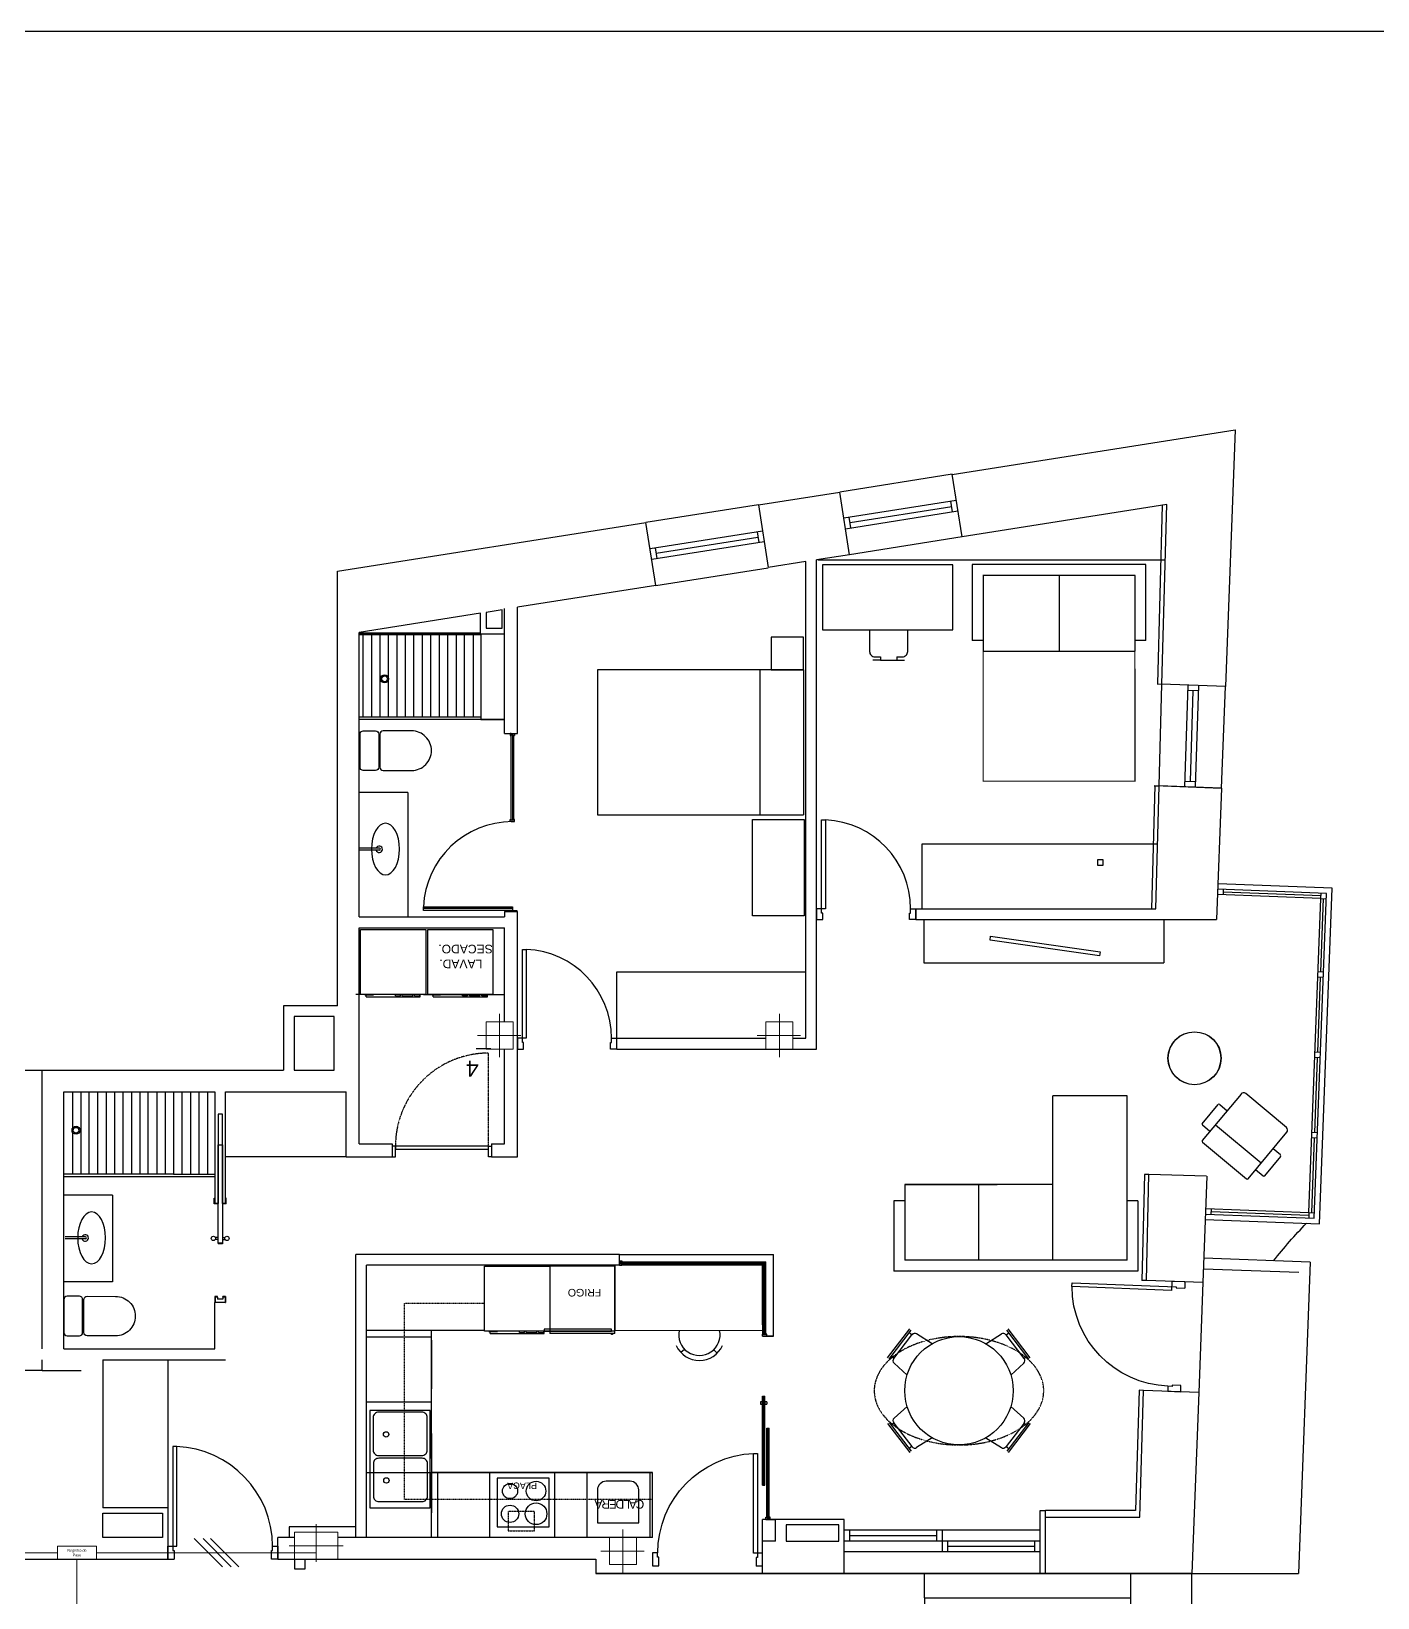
# Model space of a CAD drawing. Header units: millimetres. Extents: x 35844 to 119942, y 7566 to 131569.
# Drawn here: x 50369 to 62790, y 86484 to 100942 of the extents above; entities that cross this region are included whole.
import ezdxf

# ---------------------------------------------------------------- set-up
doc = ezdxf.new("R2010")
doc.units = ezdxf.units.MM
doc.linetypes.add('ACAD_ISO03W100', pattern=[30, 12, -18])
for name, color, linetype, lineweight in [('3. Rgst_Paso', 4, 'Continuous', 9), ('5. CaSe_TBA_Coaxial', 30, 'Continuous', 9), ('5. Re_Secundario_vivienda', 5, 'Continuous', 9), ('6. PROYECCIÓN', 251, 'Continuous', 9), ('ESTR REFORMADO', 1, 'Continuous', 18), ('MURO', 1, 'Continuous', 0), ('MURO MODIF', 1, 'Continuous', 0)]:
    doc.layers.add(name, color=color, linetype=linetype, lineweight=lineweight)
for name, color, linetype in [('5. CaSe_RTV', 94, 'Continuous'), ('5. CaSe_STDP', 6, 'Continuous'), ('Ascensor', 6, 'Continuous')]:
    doc.layers.add(name, color=color, linetype=linetype)
doc.styles.get("Standard").update_dxf_attribs({"font": 'arial.ttf', "height": 500})
doc.styles.add('texto 2', font='arial.ttf', dxfattribs={"height": 0.06})

# ---------------------------------------------------------------- blocks, each defined once
blk = doc.blocks.new('A$C0D012787')
blk.add_lwpolyline([(0.047, 0.08), (0.047, 0.9), (0.082, 0.9), (0.082, 0.08)], close=True)
for points in [[(0.047, 0.08), (0, 0.08), (0, -0.02), (0.057, -0.02), (0.057, 0.04), (0.047, 0.04), (0.047, 0.08)], [(0.868, 0.08), (0.915, 0.08), (0.915, -0.02), (0.858, -0.02), (0.858, 0.04), (0.868, 0.04), (0.868, 0.08)]]:
    blk.add_lwpolyline(points)
blk.add_arc((0.047, 0.08), 0.821, 0.0273, 87.4878)
blk = doc.blocks.new('p')
at = {"layer": 'ESTR REFORMADO', "color": 8}
for points in [[(0, -0.2), (0, 0.2)], [(-0.195, 0), (0.205, 0)]]:
    blk.add_lwpolyline(points, dxfattribs=at)
at = {"layer": 'MURO MODIF'}
blk.add_lwpolyline([(-0.125, -0.125), (-0.125, 0.125), (0.125, 0.125), (0.125, -0.125)], close=True, dxfattribs=at)
blk = doc.blocks.new('A$C6F746D9D')
at = {"linetype": 'ByBlock'}
for p, q in [((0.005, 1.049), (0.125, 1.049)), ((0.005, 1.049), (0.005, 0.991)), ((0.125, 1.049), (0.125, 0.966)), ((0.085, 0.991), (0.005, 0.991)), ((1.045, 1.001), (0.085, 1.001)), ((0.085, 1.001), (0.085, 0.991)), ((0.125, 0.966), (1.045, 0.966)), ((1.045, 0.966), (1.045, 1.001))]:
    blk.add_line(p, q, dxfattribs=at)
blk.add_lwpolyline([(0.086, 0.091), (0.086, 0.081), (0.126, 0.081), (0.126, 0.034), (0.006, 0.034), (0.006, 0.091)], close=True, dxfattribs=at)
blk.add_arc((0.124, 1.003), 0.921, 270.1171, 357.7518)
blk = doc.blocks.new('pilar pantalla')
at = {"layer": '6. PROYECCIÓN'}
for points in [[(0, 0.125), (0, -0.075), (0, -0.225)], [(-0.25, -0.025), (0.15, -0.025), (0.25, -0.025)]]:
    blk.add_lwpolyline(points, dxfattribs=at)
at = {"layer": 'ESTR REFORMADO'}
blk.add_lwpolyline([(-0.2, 0.1), (0.2, 0.1), (0.2, -0.15), (-0.2, -0.15)], close=True, dxfattribs=at)
blk = doc.blocks.new('lavad. i')
for p, q in [((-0.3, -0.65), (-0.3, -0.05)), ((-0.3, -0.05), (0.3, -0.05)), ((0.3, -0.05), (0.3, -0.65)), ((0.3, -0.65), (-0.3, -0.65)), ((-0.26, -0.652, 0), (-0.26, -0.65)), ((-0.26, -0.652, 0), (-0.182, -0.652, 0)), ((-0.25, -0.67, -0.318), (-0.25, -0.652, 0)), ((-0.25, -0.67), (0.25, -0.67)), ((-0.182, -0.652, 0), (-0.182, -0.65)), ((0.02, -0.662), (0.02, -0.65)), ((0.02, -0.662), (0.067, -0.662)), ((0.067, -0.662), (0.067, -0.65)), ((0.083, -0.662), (0.083, -0.65)), ((0.083, -0.662), (0.181, -0.662)), ((0.181, -0.662), (0.181, -0.65)), ((0.197, -0.662), (0.197, -0.65)), ((0.197, -0.662), (0.245, -0.662)), ((0.245, -0.662), (0.245, -0.65)), ((0.25, -0.67), (0.25, -0.65))]:
    blk.add_line(p, q)
blk = doc.blocks.new('frig. i')
for p, q in [((-0.345, -0.05), (0.255, -0.05)), ((-0.345, -0.67), (-0.345, -0.05)), ((0.255, -0.05), (0.255, -0.67)), ((-0.345, -0.65), (0.255, -0.65)), ((-0.345, -0.67), (0.255, -0.67)), ((-0.325, -0.67), (-0.325, -0.68)), ((-0.325, -0.68), (-0.315, -0.68)), ((-0.315, -0.68), (-0.315, -0.67))]:
    blk.add_line(p, q)
blk = doc.blocks.new('WC')
for points in [[(-0.214, -0.183), (-0.477, -0.183, -0.414214), (-0.659, 0), (-0.659, 0, -0.414214), (-0.477, 0.182), (-0.214, 0.182, -0.414214), (-0.184, 0.152), (-0.184, -0.153, -0.414214)], [(-0.143, -0.183), (-0.03, -0.183, 0.414214), (0, -0.153), (0, 0.152, 0.414214), (-0.03, 0.182), (-0.143, 0.182, 0.414214), (-0.173, 0.152), (-0.173, -0.153, 0.414214)]]:
    blk.add_lwpolyline(points, format="xyb", close=True)
blk = doc.blocks.new('inodoro')
at = {"rotation": 179.9999999999821}
blk.add_blockref('WC', (0, 0.1525), dxfattribs=at)

msp = doc.modelspace()

# ---------------------------------------------------------------- linework, layer by layer
for p, q in [((58864, 96853), (57827, 96689)), ((58955, 96276), (58864, 96853)), ((57918, 96111), (57827, 96689)), ((57865, 96450), (58901, 96613)), ((58868, 96507), (58852, 96606)), ((57076, 96571), (56039, 96408)), ((57076, 96571), (57167, 95992)), ((57880, 96351), (58917, 96515)), ((57930, 96359), (57914, 96457)), ((57922, 96408), (58860, 96556)), ((56130, 95828), (56039, 96408)), ((56077, 96167), (57114, 96331)), ((57064, 96323), (57080, 96224)), ((56092, 96068), (57129, 96232)), ((56142, 96076), (56126, 96175)), ((56134, 96126), (57072, 96274)), ((58955, 96276), (57918, 96111)), ((57513, 91648), (57513, 96047)), ((57613, 91548), (57613, 96063)), ((57624, 96064), (60830, 96064)), ((59050, 96020), (59050, 95320)), ((60650, 95320), (60650, 96020)), ((53193, 95363), (53193, 95960)), ((56130, 95828), (57167, 95991)), ((59150, 95920), (59150, 95220)), ((59850, 95920), (59850, 95220)), ((60550, 95920), (60550, 95220)), ((54514, 95380), (54514, 95571)), ((54733, 94461), (54733, 95613)), ((54853, 94461), (54853, 95625)), ((53193, 91947), (53193, 95363)), ((53393, 92768), (53393, 95393)), ((53393, 95390), (54516, 95390)), ((53393, 95380), (54514, 95380)), ((54516, 95370), (53393, 95370)), ((53431, 94610), (53431, 95370)), ((53509, 94610), (53509, 95370)), ((53587, 94610), (53587, 95370)), ((53665, 94610), (53665, 95370)), ((53743, 94610), (53743, 95370)), ((53821, 94610), (53821, 95370)), ((53898, 94610), (53898, 95370)), ((53976, 94610), (53976, 95370)), ((54054, 94610), (54054, 95370)), ((54132, 95370), (54132, 94610)), ((54210, 94610), (54210, 95370)), ((54288, 95370), (54288, 94610)), ((54366, 94610), (54366, 95370)), ((54449, 94610), (54449, 95370)), ((54514, 95380), (54733, 95380)), ((54516, 95382), (54516, 94590)), ((54733, 94461), (54733, 95380)), ((59150, 95320), (59050, 95320)), ((60650, 95320), (60550, 95320)), ((58202, 95138), (58132, 95138)), ((58202, 95168), (58202, 95138)), ((58202, 95138), (58354, 95138)), ((58354, 95168), (58354, 95138)), ((58354, 95138), (58424, 95138)), ((55593, 95049), (55593, 93711)), ((57493, 95049), (55593, 95049)), ((57093, 93711), (57093, 95049)), ((57493, 95049), (57493, 93711)), ((60795, 94917), (60770, 93976)), ((61386, 94895), (60795, 94917)), ((61010, 93967), (61040, 94908)), ((61139, 94854), (61039, 94858)), ((61062, 94016), (61089, 94856)), ((61110, 93964), (61140, 94905)), ((61349, 93956), (61385, 94895)), ((53635, 94610), (53393, 94610)), ((54516, 94610), (53393, 94610)), ((54733, 94590), (53393, 94590)), ((54516, 94590), (54733, 94590)), ((54733, 94461), (54853, 94461)), ((54797, 94461), (54787, 94461)), ((54787, 94461), (54787, 94441)), ((54787, 94441), (54797, 94441)), ((54797, 94461), (54817, 94461)), ((54817, 94446), (54797, 94446)), ((54797, 94446), (54797, 94441)), ((54797, 93662), (54797, 94446)), ((54807, 94446), (54807, 93662)), ((54817, 94461), (54827, 94461)), ((54817, 94441), (54817, 94446)), ((54817, 94441), (54827, 94441)), ((54817, 94441), (54817, 93662)), ((54827, 94461), (54827, 94441)), ((60734, 93979), (61350, 93956)), ((61350, 93956), (60770, 93976)), ((61112, 94014), (61012, 94017)), ((53843, 93916), (53393, 93916)), ((53843, 93916), (53843, 92768)), ((55593, 93711), (57493, 93711)), ((54787, 93647), (54787, 93667)), ((54787, 93667), (54797, 93667)), ((54787, 93667), (54797, 93667)), ((54797, 93647), (54787, 93647)), ((54797, 93662), (54797, 93667)), ((54817, 93662), (54797, 93662)), ((54797, 93647), (54817, 93647)), ((54827, 93667), (54817, 93667)), ((54817, 93667), (54817, 93662)), ((54827, 93667), (54817, 93667)), ((54817, 93647), (54827, 93647)), ((54827, 93647), (54827, 93667)), ((53580, 93403), (53393, 93403)), ((58586, 92843), (58586, 93443)), ((58586, 93443), (60760, 93443)), ((53580, 93383), (53393, 93383)), ((62266, 92937), (62268, 92987)), ((54807, 92844), (53987, 92844)), ((54733, 92818), (54853, 92818)), ((54733, 92818), (54733, 92768)), ((54807, 92827), (54807, 92818)), ((54807, 92827), (54847, 92827)), ((54847, 92827), (54847, 92818)), ((54853, 90553), (54853, 92818)), ((58529, 92843), (60744, 92843)), ((58529, 92743), (58529, 92843)), ((62266, 92937), (62316, 92935)), ((53393, 92768), (54733, 92768)), ((58529, 92743), (61304, 92743)), ((53393, 90673), (53393, 92668)), ((53393, 92668), (54733, 92668)), ((54733, 91798), (54733, 92668)), ((55769, 92261), (57513, 92261)), ((55769, 91648), (55769, 92261)), ((62290, 92259), (62240, 92261)), ((62288, 92209), (62238, 92211)), ((53964, 92051), (53364, 92051)), ((53987, 92051), (54587, 92051)), ((54587, 92051), (54737, 92051)), ((54608, 91549), (54472, 91549)), ((54733, 90673), (54733, 91548)), ((55769, 91648), (57145, 91648)), ((55769, 91548), (55769, 91648)), ((55769, 91548), (57613, 91548)), ((57395, 91648), (57513, 91648)), ((62262, 91517), (62212, 91519)), ((62260, 91467), (62210, 91469)), ((48244, 91353), (52694, 91353)), ((50469, 91253), (50469, 91353)), ((50669, 91153), (52061, 91153)), ((50747, 91153), (50747, 90393)), ((50825, 91153), (50825, 90393)), ((50899, 91153), (50899, 90393)), ((50980, 91153), (50980, 90393)), ((51058, 91153), (51058, 90393)), ((51136, 91153), (51136, 90393)), ((51214, 91153), (51214, 90393)), ((51292, 91153), (51292, 90393)), ((51370, 91153), (51370, 90393)), ((51448, 90393), (51448, 91153)), ((51526, 91153), (51526, 90393)), ((51603, 91153), (51603, 90393)), ((51603, 91153), (51603, 90393)), ((51681, 91153), (51681, 90393)), ((51681, 91153), (51681, 90393)), ((51759, 90393), (51759, 91153)), ((51837, 91153), (51837, 90393)), ((51915, 91153), (51915, 90393)), ((51993, 91153), (51993, 90393)), ((52061, 91153), (52061, 90123)), ((52161, 91153), (53273, 91153)), ((52161, 90123), (52161, 91153)), ((53273, 90553), (53273, 91153)), ((60478, 91116), (59794, 91116)), ((60478, 90298), (60478, 91116)), ((61530, 91133), (61171, 90703)), ((61948, 90823), (61572, 91137)), ((61171, 90859), (61318, 91036)), ((61332, 91037), (61402, 90979)), ((61242, 90787), (61173, 90845)), ((61293, 90849), (61716, 90497)), ((53699, 90673), (53699, 90553)), ((54614, 90673), (54614, 90553)), ((61173, 90689), (61580, 90349)), ((61594, 90351), (61952, 90781)), ((62232, 90725), (62182, 90727)), ((62234, 90775), (62184, 90777)), ((53273, 90553), (52161, 90553)), ((61748, 90379), (61895, 90556)), ((61894, 90570), (61824, 90627)), ((51681, 90393), (50669, 90393)), ((50669, 90373), (51701, 90373)), ((51681, 90393), (52061, 90393)), ((51701, 90373), (52061, 90373)), ((60679, 90389), (60638, 90391)), ((61211, 90375), (60679, 90389)), ((61664, 90435), (61734, 90378)), ((59794, 90298), (58427, 90298)), ((58427, 90298), (58427, 89598)), ((58427, 90298), (58427, 89598)), ((58427, 90298), (58427, 89598)), ((58427, 90298), (59278, 90298)), ((59111, 89598), (59111, 90298)), ((59794, 89598), (59794, 90298)), ((60478, 89598), (60478, 90298)), ((51119, 90199), (50669, 90199)), ((51119, 90199), (51119, 89399)), ((52056, 90118), (52056, 90173)), ((52056, 90173), (52061, 90173)), ((52086, 90118), (52056, 90118)), ((52061, 90123), (52061, 90173)), ((52061, 90123), (52061, 90173)), ((52091, 90123), (52061, 90123)), ((52086, 90123), (52061, 90123)), ((52086, 90123), (52086, 90118)), ((52161, 90123), (52131, 90123)), ((52156, 90123), (52136, 90123)), ((52161, 90123), (52136, 90123)), ((52136, 90123), (52136, 90118)), ((52166, 90118), (52136, 90118)), ((52161, 90123), (52161, 90173)), ((52161, 90123), (52161, 90173)), ((52166, 90118), (52166, 90173)), ((58327, 90148), (58327, 89598)), ((58327, 90148), (58327, 89498)), ((58427, 90148), (58327, 90148)), ((60578, 90148), (60478, 90148)), ((62156, 90039), (62154, 89989)), ((62156, 90039), (62206, 90037)), ((50869, 89815), (50682, 89815)), ((50869, 89795), (50682, 89795)), ((52089, 89810), (52066, 89810)), ((52089, 89790), (52066, 89790)), ((52091, 89820), (52089, 89820)), ((52089, 89820), (52089, 89780)), ((52131, 89820), (52133, 89820)), ((52133, 89820), (52133, 89780)), ((52133, 89810), (52156, 89810)), ((52133, 89790), (52156, 89790)), ((52091, 89780), (52089, 89780)), ((52091, 89755), (52091, 89750)), ((52131, 89755), (52091, 89755)), ((52131, 89750), (52091, 89750)), ((52131, 89780), (52133, 89780)), ((52131, 89755), (52131, 89750)), ((53361, 87039), (53361, 89653)), ((55795, 89653), (53361, 89653)), ((55795, 89593), (55795, 89653)), ((55795, 89553), (55795, 89653)), ((55795, 89653), (57215, 89653)), ((57215, 89002), (57215, 89653)), ((53461, 87039), (53461, 89553)), ((55795, 89553), (53461, 89553)), ((55751, 89553), (55751, 88953)), ((55795, 89583), (55795, 89593)), ((55795, 89593), (55815, 89593)), ((55795, 89593), (55795, 89553)), ((55795, 89583), (55795, 89563)), ((55795, 89563), (55795, 89553)), ((55795, 89553), (55815, 89553)), ((55810, 89563), (55810, 89583)), ((55810, 89583), (55815, 89583)), ((55810, 89573), (57135, 89573)), ((55815, 89563), (55810, 89563)), ((55810, 89563), (57125, 89563)), ((55815, 89593), (55815, 89583)), ((55815, 89583), (56277, 89583)), ((55815, 89553), (55815, 89563)), ((57115, 89553), (55815, 89553)), ((56277, 89583), (57145, 89583)), ((57115, 89002), (57115, 89553)), ((57125, 88912), (57125, 89563)), ((57135, 88912), (57135, 89573)), ((57145, 88912), (57145, 89583)), ((62063, 89484), (61182, 89517)), ((62167, 89580), (61186, 89617)), ((51119, 89399), (50669, 89399)), ((60656, 89412), (60615, 89413)), ((61178, 89392), (60656, 89412)), ((61178, 89392), (61140, 88378)), ((52061, 89263), (52061, 89208)), ((52086, 89263), (52061, 89263)), ((52061, 88780), (52061, 89208)), ((52061, 89208), (52066, 89208)), ((52161, 89208), (52061, 89208)), ((52066, 89258), (52066, 89208)), ((52066, 89258), (52066, 89208)), ((52086, 89258), (52066, 89258)), ((52086, 89258), (52086, 89263)), ((52086, 89258), (52086, 89238)), ((52136, 89238), (52086, 89238)), ((52161, 89263), (52136, 89263)), ((52136, 89258), (52136, 89263)), ((52156, 89258), (52136, 89258)), ((52136, 89258), (52136, 89238)), ((52156, 89258), (52136, 89258)), ((52156, 89258), (52156, 89208)), ((52156, 89258), (52156, 89208)), ((52156, 89208), (52161, 89208)), ((52161, 89263), (52161, 89208)), ((54531, 89203), (54551, 89203)), ((53461, 88953), (54531, 88953)), ((54061, 88953), (54081, 88953)), ((54061, 88861), (54061, 88953)), ((54531, 88953), (54551, 88953)), ((55721, 88963), (55101, 88963)), ((55101, 88963), (55101, 88943)), ((55101, 88943), (55721, 88943)), ((55721, 88943), (55721, 88963)), ((55751, 88953), (57115, 88949)), ((57115, 89002), (57115, 88917)), ((57115, 88897), (57115, 88917)), ((57115, 88917), (57125, 88917)), ((57125, 88912), (57125, 88917)), ((57155, 88917), (57145, 88917)), ((57145, 88917), (57145, 88912)), ((57155, 88897), (57155, 88917)), ((57215, 88897), (57215, 89002)), ((58269, 88697), (58473, 88964)), ((58282, 88687), (58486, 88954)), ((58492, 88909), (58467, 88928)), ((58679, 88828), (58536, 88919)), ((59175, 88828), (59318, 88919)), ((59362, 88909), (59387, 88928)), ((59572, 88687), (59368, 88954)), ((59585, 88697), (59380, 88964)), ((50669, 88780), (52061, 88780)), ((53461, 88893), (54061, 88893)), ((54061, 88350), (54061, 88881)), ((54061, 88861), (54061, 88411)), ((56396, 88775), (56362, 88746)), ((56665, 88773), (56697, 88742)), ((57115, 88897), (57215, 88897)), ((57215, 88897), (57115, 88897)), ((57125, 88897), (57115, 88897)), ((57115, 88897), (57215, 88897)), ((57145, 88912), (57125, 88912)), ((57125, 88897), (57145, 88897)), ((57145, 88897), (57155, 88897)), ((58326, 88693), (58492, 88909)), ((58494, 88911), (58492, 88909)), ((59360, 88911), (59362, 88909)), ((59527, 88693), (59362, 88909)), ((51027, 88680), (51027, 87313)), ((51027, 88680), (52161, 88680)), ((51627, 88680), (51627, 87313)), ((58326, 88693), (58301, 88713)), ((58325, 88691), (58326, 88693)), ((58448, 88538), (58329, 88648)), ((59406, 88538), (59525, 88648)), ((59527, 88693), (59553, 88713)), ((59529, 88691), (59527, 88693)), ((50469, 88580), (50111, 88580)), ((50469, 88580), (50827, 88580)), ((54061, 88228), (54061, 88350)), ((57115, 87876), (57115, 88344)), ((57115, 88344), (57135, 88344)), ((57125, 87524), (57125, 88344)), ((57135, 87524), (57135, 88344)), ((60629, 88397), (60588, 88398)), ((61140, 88378), (60629, 88397)), ((53461, 88293), (54061, 88293)), ((54061, 87768), (54061, 88228)), ((57115, 88291), (57095, 88291)), ((57095, 88291), (57095, 88271)), ((57095, 88271), (57115, 88271)), ((57155, 88291), (57135, 88291)), ((57135, 88291), (57135, 88271)), ((57135, 88271), (57155, 88271)), ((57155, 88291), (57155, 88271)), ((58448, 88250), (58329, 88141)), ((59406, 88250), (59525, 88141)), ((57155, 87226), (57155, 88050)), ((57155, 88050), (57175, 88050)), ((57165, 87221), (57165, 88050)), ((57175, 87226), (57175, 88050)), ((58269, 88092), (58473, 87825)), ((58282, 88101), (58486, 87835)), ((58326, 88095), (58301, 88076)), ((58325, 88098), (58326, 88095)), ((58326, 88095), (58492, 87880)), ((59527, 88095), (59362, 87880)), ((59572, 88101), (59368, 87835)), ((59585, 88092), (59380, 87825)), ((59529, 88098), (59527, 88095)), ((59527, 88095), (59553, 88076)), ((54061, 87999), (54061, 87268)), ((58679, 87960), (58536, 87870)), ((59175, 87960), (59318, 87870)), ((57115, 87524), (57115, 87876)), ((58492, 87880), (58467, 87860)), ((58494, 87877), (58492, 87880)), ((59360, 87877), (59362, 87880)), ((59362, 87880), (59387, 87860)), ((53461, 87639), (54561, 87639)), ((54185, 87639), (54061, 87639)), ((54061, 87639), (54511, 87639)), ((54061, 87639), (54511, 87639)), ((54061, 87639), (54511, 87639)), ((54061, 87039), (54061, 87639)), ((54118, 87039), (54118, 87639)), ((54511, 87639), (56098, 87639)), ((55768, 87639), (54568, 87639)), ((54581, 87639), (56078, 87639)), ((54598, 87039), (54598, 87639)), ((55978, 87639), (55078, 87639)), ((55198, 87039), (55198, 87639)), ((55998, 87639), (55398, 87639)), ((55477, 87639), (55998, 87639)), ((55498, 87039), (55498, 87639)), ((56088, 87639), (55768, 87639)), ((56078, 87039), (56078, 87639)), ((56098, 87639), (56078, 87639)), ((56098, 87039), (56098, 87639)), ((57115, 87524), (57135, 87524)), ((51627, 87313), (51027, 87313)), ((51627, 87313), (51627, 86839)), ((57115, 86706), (57115, 87206)), ((57333, 87206), (57115, 87206)), ((57233, 87206), (57115, 87206)), ((57145, 87206), (57145, 87226)), ((57145, 87226), (57155, 87226)), ((57155, 87206), (57145, 87206)), ((57185, 87206), (57145, 87206)), ((57145, 87206), (57185, 87206)), ((57155, 87226), (57155, 87221)), ((57155, 87221), (57175, 87221)), ((57175, 87206), (57155, 87206)), ((57185, 87226), (57175, 87226)), ((57175, 87221), (57175, 87226)), ((57175, 87206), (57185, 87206)), ((57185, 87206), (57185, 87226)), ((57185, 87206), (57233, 87206)), ((57233, 87006), (57233, 87206)), ((59726, 87227), (59726, 87289)), ((59726, 86706), (59726, 87227)), ((52796, 87039), (52642, 87039)), ((52642, 86839), (52642, 87039)), ((56098, 87039), (53196, 87039)), ((59674, 87106), (57867, 87106)), ((57917, 87106), (57917, 87006)), ((58721, 87056), (57917, 87056)), ((58721, 87106), (58721, 87006)), ((58771, 87106), (58771, 87006)), ((52642, 86839), (52642, 86908)), ((57233, 87006), (57115, 87006)), ((59674, 87006), (57867, 87006)), ((57867, 86706), (57867, 87006)), ((59674, 87006), (57867, 87006)), ((59674, 86906), (57867, 86906)), ((58771, 87006), (58771, 86906)), ((58821, 87006), (58821, 86906)), ((59624, 86956), (58821, 86956)), ((59624, 87006), (59624, 86906)), ((49311, 86839), (51627, 86839)), ((52796, 86839), (52796, 86749)), ((52796, 86749), (52896, 86749)), ((52896, 86749), (52896, 86839)), ((56099, 86706), (55577, 86706)), ((57115, 86706), (56099, 86706)), ((57867, 86706), (57091, 86706)), ((59676, 86706), (57867, 86706)), ((58608, 86484), (58608, 86706)), ((60508, 86706), (60508, 84562)), ((61075, 86706), (62058, 86706))]:
    msp.add_line(p, q)
at = {"linetype": 'ACAD_ISO03W100', "ltscale": 0.005}
msp.add_line((54585, 90583), (54585, 91511), dxfattribs=at)
at = {"ltscale": 0.02}
msp.add_line((52166, 90173), (52161, 90173), dxfattribs=at)
at = {"linetype": 'ACAD_ISO03W100', "ltscale": 0.009}
for p, q in [((53811, 87389), (53811, 89203)), ((53811, 89203), (54531, 89203)), ((56098, 87389), (53811, 87389))]:
    msp.add_line(p, q, dxfattribs=at)
for points in [[(35844, 100942), (77844, 100942), (77844, 71242), (35844, 71242)], [(58869, 95417), (58869, 96017), (57669, 96017), (57669, 95417)], [(54714, 95433), (54714, 95602), (54564, 95578), (54564, 95433)], [(57493, 95349), (57193, 95349), (57193, 95049), (57493, 95049)], [(57498, 92777), (57023, 92777), (57023, 93666), (57498, 93666)], [(60206, 93244), (60256, 93244), (60256, 93294), (60206, 93294)], [(54807, 92827), (53987, 92827), (53987, 92862), (54807, 92862)], [(60223, 92407), (59214, 92552), (59219, 92590), (60229, 92445)], [(52794, 91353), (53164, 91353), (53164, 91847), (52794, 91847)], [(53727, 90623), (54585, 90623), (54585, 90653), (53727, 90653)], [(53492, 87312), (54048, 87312), (54048, 88212), (53492, 88212)], [(55145, 87138), (55145, 87588), (54665, 87588), (54665, 87138)], [(51027, 87039), (51027, 87263), (51578, 87263), (51578, 87039)], [(57333, 87006), (57817, 87006), (57817, 87156), (57333, 87156)]]:
    msp.add_lwpolyline(points, close=True)
for points in [[(58864, 96852), (61475, 97263), (61386, 94895)], [(57076, 96571), (57827, 96689)], [(60799, 94917), (60844, 96575), (58955, 96276)], [(60802, 96568), (60759, 94919)], [(53193, 95960), (56039, 96408)], [(57513, 96047), (57167, 95992)], [(57918, 96111), (57613, 96063)], [(60650, 96020), (59150, 96020), (59050, 96020)], [(56130, 95828), (54853, 95625)], [(54514, 95571), (53393, 95393)], [(59150, 95220), (60550, 95220), (60550, 95220)], [(60754, 94919), (60795, 94917)], [(60734, 93979), (60703, 92843)], [(60729, 93977), (60770, 93976)], [(60744, 92843), (60774, 93977)], [(61350, 93956), (61304, 92743)], [(61199, 89975), (62252, 89936), (62370, 93033), (61317, 93073)], [(61201, 90025), (62204, 89987), (62318, 92985), (61315, 93023)], [(61203, 90075), (62156, 90039), (62266, 92937), (61313, 92973)], [(61365, 93021), (61363, 92971)], [(62267, 92962), (61364, 92996)], [(62265, 92260), (62291, 92936)], [(58604, 92743), (58604, 92343), (60816, 92343)], [(60816, 92743), (60816, 92343)], [(62237, 91518), (62263, 92210)], [(53193, 91947), (52694, 91947), (52694, 91353)], [(62209, 90776), (62235, 91468)], [(50469, 88780), (50469, 91253)], [(50469, 88780), (50469, 91253)], [(50669, 88780), (50669, 91153)], [(59794, 90298), (59794, 91116)], [(52131, 90123), (52131, 90947), (52091, 90947), (52091, 90123)], [(53393, 90673), (53699, 90673)], [(53699, 90553), (53727, 90553), (53727, 90653), (53699, 90653)], [(54614, 90553), (54585, 90553), (54585, 90653), (54614, 90653)], [(54614, 90673), (54733, 90673)], [(62181, 90038), (62207, 90726)], [(53273, 90553), (53699, 90553)], [(54614, 90553), (54853, 90553)], [(60638, 90391), (60615, 89413)], [(60656, 89412), (60679, 90389)], [(61214, 90375), (61177, 89392)], [(61253, 90074), (61251, 90024)], [(61252, 90049), (62155, 90014)], [(62167, 89580), (62058, 86706)], [(50469, 88580), (50469, 88680)], [(50469, 88580), (50469, 88680)], [(60588, 88398), (60556, 87289), (59726, 87289)], [(59726, 87227), (60595, 87227), (60629, 88397)], [(61139, 88378), (61075, 86706), (59726, 86706)], [(55477, 87639), (54185, 87639)], [(57867, 87006), (57867, 87206), (57333, 87206)], [(59726, 86706), (59676, 86706), (59676, 87289), (59726, 87289)], [(53361, 87133), (53361, 87139), (52746, 87139), (52746, 87039)], [(52642, 86839), (55577, 86839), (55577, 86706), (61075, 86706)], [(50469, 80059), (61075, 80059), (61075, 84706), (61075, 86706)]]:
    msp.add_lwpolyline(points)
at = {"linetype": 'ACAD_ISO03W100', "ltscale": 0.001, "const_width": 10}
msp.add_lwpolyline([(60550, 95920), (60551, 94020), (59150, 94020), (59150, 95920)], close=True, dxfattribs=at)
for points in [[(58102, 95417), (58102, 95218, 0.414214), (58152, 95168), (58202, 95168)], [(58354, 95168), (58404, 95168, 0.414214), (58454, 95218), (58454, 95417)], [(61830, 89593, -0.0257), (62133, 89940, -0.0257)]]:
    msp.add_lwpolyline(points, format="xyb")
at = {"ltscale": 0.02}
msp.add_lwpolyline([(52131, 90665), (52131, 89755), (52091, 89755), (52091, 90665)], close=True, dxfattribs=at)
at = {"flags": 128}
for points in [[(60578, 90148), (60578, 89498), (58327, 89498)], [(60478, 89598), (58427, 89598)]]:
    msp.add_lwpolyline(points, dxfattribs=at)
for points in [[(54022, 87846), (54022, 88146, 0.414214), (53972, 88196), (53572, 88196, 0.414214), (53522, 88146), (53522, 87846, 0.414214), (53572, 87796), (53972, 87796, 0.414214)], [(54024, 87421), (54024, 87721, 0.414214), (53974, 87771), (53574, 87771, 0.414214), (53524, 87721), (53524, 87421, 0.414214), (53574, 87371), (53974, 87371, 0.414214)], [(55892, 87558), (55672, 87558, 0.414214), (55592, 87478), (55592, 87175), (55972, 87175), (55972, 87478, 0.414214)]]:
    msp.add_lwpolyline(points, format="xyb", close=True)
at = {"linetype": 'ACAD_ISO03W100', "ltscale": 0.002}
msp.add_lwpolyline([(54769, 87102), (55010, 87102), (55010, 87281), (54769, 87281)], close=True, dxfattribs=at)
for centre, radius in [((53628, 94965), 37), ((53628, 94965), 26.4), ((61099, 91463), 244), ((61101, 91463), 244), ((50781, 90798), 37), ((50781, 90798), 26.4), ((52049, 89800), 20), ((52173, 89800), 20), ((58927, 88394), 500), ((53642, 87991), 24.7), ((53644, 87566), 24.7), ((54785, 87468), 70), ((55025, 87468), 90), ((54785, 87258), 80), ((55025, 87258), 100)]:
    msp.add_circle(centre, radius)
for centre, radius, start, end in [((54807, 92826), 821, 90.0273, 177.4878), ((53578, 93392), 30, 197.3959, 158.4265), ((53580, 93393), 10, 270, 90), ((61553, 91114), 30, 50.2286, 140.2286), ((61326, 91029), 10, 50.2286, 140.2286), ((61179, 90852), 10, 140.2286, 230.2286), ((61929, 90800), 30, 320.2286, 50.2286), ((61179, 90696), 10, 140.2286, 230.2286), ((61887, 90562), 10, 320.2286, 50.2286), ((61740, 90385), 10, 230.2286, 320.2286), ((61586, 90357), 10, 230.2286, 320.2286), ((50866, 89804), 30, 197.3959, 158.4265), ((50869, 89805), 10, 270, 90), ((56532, 88910), 191, 167.7002, 12.2998), ((58519, 88892), 32, 57.5931, 142.5135), ((59335, 88892), 32, 37.4865, 122.4069), ((56532, 88910), 236, 204.6124, 335.3876), ((58350, 88672), 32, 142.5135, 227.4339), ((59504, 88672), 32, 312.5661, 37.4865), ((58350, 88117), 32, 132.5661, 217.4865), ((59504, 88117), 32, 322.5135, 47.4339), ((58519, 87897), 32, 217.4865, 302.4069), ((59335, 87897), 32, 237.5931, 322.5135)]:
    msp.add_arc(centre, radius, start, end)
at = {"linetype": 'ACAD_ISO03W100', "ltscale": 0.005}
msp.add_arc((54585, 90653), 857, 89.9849, 182.005, dxfattribs=at)
at = {"extrusion": (0, 0, -1)}
for centre in [(53636, 93394), (50925, 89805)]:
    msp.add_ellipse(centre, major_axis=(0, -239), ratio=0.538824, dxfattribs=at)
at = {"linetype": 'ACAD_ISO03W100', "ltscale": 0.002, "extrusion": (0, 0, -1)}
msp.add_ellipse((58927, 88394), major_axis=(782, 0), ratio=0.639731, dxfattribs=at)
at = {"layer": '3. Rgst_Paso'}
msp.add_lwpolyline([(50609, 86959), (50969, 86959), (50969, 86839), (50609, 86839)], close=True, dxfattribs=at)
at = {"layer": '5. CaSe_RTV'}
msp.add_line((52132, 86769), (51872, 87029), dxfattribs=at)
at = {"layer": '5. CaSe_STDP'}
msp.add_line((52213, 86769), (51953, 87029), dxfattribs=at)
at = {"layer": '5. CaSe_TBA_Coaxial'}
msp.add_line((52283, 86769), (52023, 87029), dxfattribs=at)
at = {"layer": '5. Re_Secundario_vivienda'}
for p, q in [((50609, 86899), (47942, 86899)), ((50969, 86899), (52996, 86899)), ((52996, 86899), (52996, 86964))]:
    msp.add_line(p, q, dxfattribs=at)
at = {"layer": 'Ascensor'}
for p, q in [((58608, 86484), (60508, 86484)), ((58608, 86484), (58608, 86284)), ((60508, 86484), (60508, 84784))]:
    msp.add_line(p, q, dxfattribs=at)
at = {"layer": 'MURO'}
msp.add_line((50789, 83717), (50789, 86839), dxfattribs=at)

# ---------------------------------------------------------------- block references
for name, p, xscale, yscale, zscale, rotation in [('inodoro', (53401, 94455), -1000, 1000, 1000, 180), ('lavad. i', (53707, 92701), 999.9999999999994, 999.9999999999994, 999.9999999999994, 359.9941007398137), ('lavad. i', (54327, 92701), 999.9999999999994, 999.9999999999994, 999.9999999999994, 359.9941007398137), ('A$C0D012787', (54853, 91568), 1000, 1000, 1000, 359.9941007397885), ('p', (54689, 91673), -1000.000000000001, 1000, 1000, 5.064829355916345e-07), ('p', (57270, 91673), -1000.000000000001, 1000, 1000, 5.064829355916345e-07), ('lavad. i', (54851, 89593), 999.9999999999994, 999.9999999999994, 999.9999999999994, 359.9941007398137), ('frig. i', (55406, 89593), -1000.000000000001, 1000, 1000, 5.02779098354722e-07), ('A$C6F746D9D', (60977, 88350), -999.9999999999998, 999.9999999999999, 999.9999999999999, 357.8309637215708), ('inodoro', (50669, 88930), 999.9999999999992, 999.9999999999992, 999.9999999999992, 359.9941007398251), ('A$C6F746D9D', (52676, 86834), 1000.000000000001, 1000.000000000001, 1000.000000000001, 90.00000050277845), ('A$C6F746D9D', (56066, 86771), -1000, 1000, 1000, 270.0000000764985), ('pilar pantalla', (52996, 86939), -1000.000000000001, 1000, 1000, 180.0000005027785), ('p', (55827, 86914), -1000.000000000001, 1000, 1000, 5.064829355916345e-07)]:
    msp.add_blockref(name, p, dxfattribs=dict(xscale=xscale, yscale=yscale, zscale=zscale, rotation=rotation))
at = {"xscale": 1000, "yscale": 1000, "zscale": 1000}
msp.add_blockref('A$C0D012787', (57613, 92763), dxfattribs=at)

# ---------------------------------------------------------------- texts
msp.add_text('4', height=150, rotation=180).set_placement((54496, 91442))
at = {"attachment_point": 3, "rotation": 180}
for s, insert, char_height in [('SECADO.', (54123, 92431), 80), ('LAVAD.', (54132, 92294), 80), ('FRIGO', (55318, 89264), 70), ('{\\T0.75;CALDERA}', (55575, 87306), 80)]:
    msp.add_mtext_dynamic_manual_height_columns(s, width=130.83, gutter_width=100, heights=[2.07], dxfattribs=dict(at, insert=insert, char_height=char_height))
at = {"insert": (54759, 87487), "char_height": 60, "attachment_point": 3, "rotation": 180, "style": 'texto 2'}
msp.add_mtext_dynamic_manual_height_columns('PLACA', width=48.96, gutter_width=30, heights=[0], dxfattribs=at)
at = {"layer": '3. Rgst_Paso', "insert": (50610, 86933), "char_height": 25, "attachment_point": 1}
msp.add_mtext_dynamic_manual_height_columns('\\pxqc;Registro de\\PPaso', width=360, gutter_width=2500, heights=[0], dxfattribs=at)

doc.saveas('drawing.dxf')
